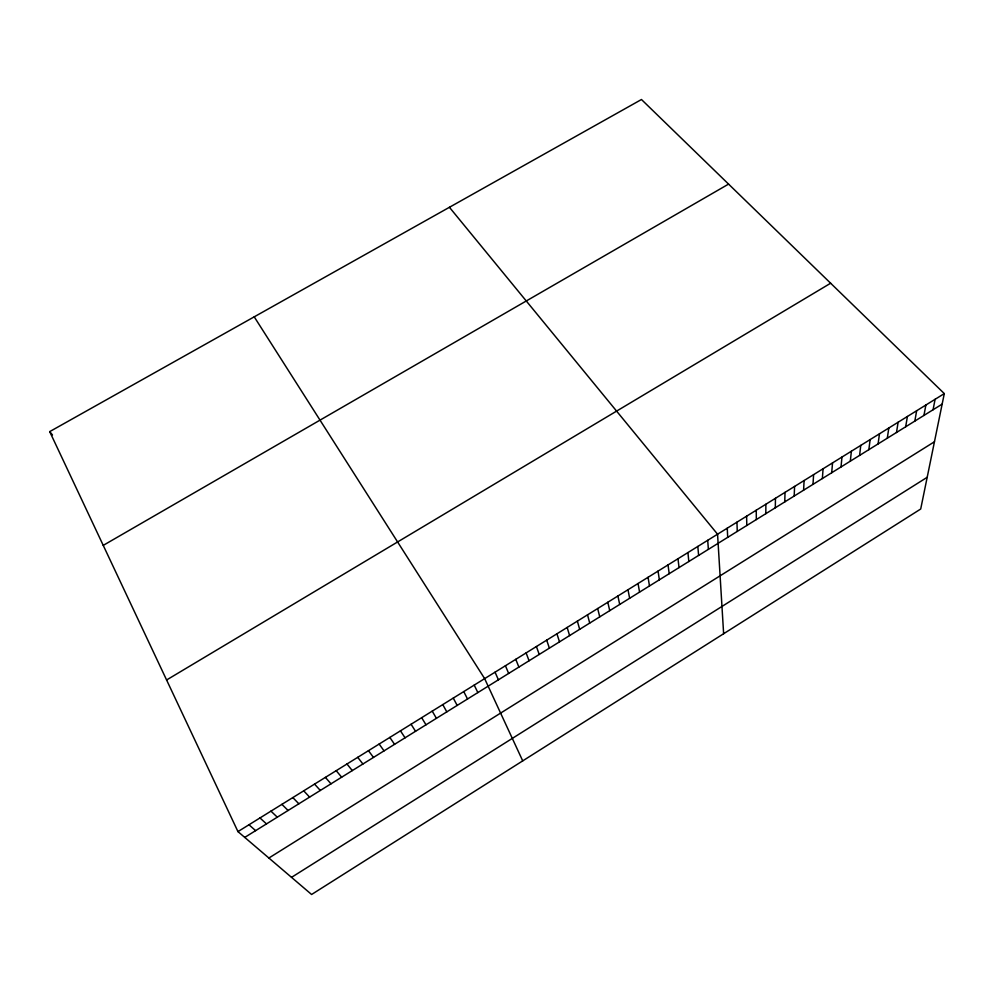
<?xml version="1.0" encoding="UTF-8"?>
<svg xmlns="http://www.w3.org/2000/svg" width="994" height="994" viewBox="0 0 994 994"><rect width="100%" height="100%" fill="white"/><g stroke="black" fill="none" stroke-linecap="round" stroke-linejoin="round"><path stroke-width="1.49" d="M765.827 513.662L765.865 504.244M775.308 507.785L775.457 498.292M784.763 501.908L785.024 492.365M794.194 496.043L794.579 486.439M803.599 490.204L804.096 480.537M812.993 484.364L813.601 474.647M822.361 478.549L823.082 468.77M831.705 472.746L832.537 462.906M841.023 466.956L841.968 457.054M850.317 461.179L851.386 451.214M859.599 455.414L860.767 445.387M868.855 449.661L870.135 439.584M878.087 443.92L879.491 433.782M887.307 438.192L888.81 428.004M896.501 432.489L898.116 422.239M905.671 426.786L907.398 416.486M914.828 421.096L916.654 410.733M923.948 415.43L925.886 405.005M933.055 409.776L935.106 399.29M944.3 393.599L920.705 509.015L311.594 894.488L237.951 831.605L49.7 431.62L641.465 99.512L944.3 393.599L237.951 831.605M291.528 877.354L927.191 477.294M268.889 858.021L934.459 441.758M244.748 837.408L942.15 404.123M166.594 679.983L830.649 283.215M103.239 545.371L728.577 184.101M248.985 824.771L255.62 830.649M259.981 817.95L266.479 823.902M270.952 811.141L277.301 817.18M281.898 804.357L288.086 810.47M292.82 797.586L298.859 803.786M303.704 790.839L309.606 797.113M314.564 784.104L320.317 790.454M325.398 777.383L331.002 783.819M49.7 431.62L52.496 434.95M336.208 770.685L341.663 777.196M449.425 207.286L717.556 534.2L723.632 633.737M346.981 764.001L352.298 770.586M357.728 757.329L362.897 764.001M368.451 750.681L373.483 757.428M379.149 744.046L384.032 750.868M389.822 737.436L394.568 744.332M400.458 730.839L405.067 737.809M254.228 316.837L484.65 678.629L522.72 760.882M411.081 724.253L415.542 731.298M421.667 717.68L425.991 724.8M432.228 711.132L436.416 718.327M442.765 704.597L446.803 711.866M453.276 698.086L457.178 705.429M463.751 691.588L467.528 698.993M474.213 685.102L477.853 692.582M495.049 672.18L498.416 679.809M505.424 665.744L508.655 673.447M515.774 659.32L518.88 667.098M526.112 652.921L529.069 660.761M536.412 646.535L539.233 654.437M546.688 640.161L549.384 648.138M556.938 633.799L559.498 641.851M567.164 627.462L569.599 635.588M577.365 621.138L579.664 629.326M587.529 614.826L589.715 623.089M597.68 608.539L599.73 616.864M607.806 602.252L609.732 610.651M617.908 595.99L619.697 604.451M627.984 589.753L629.649 598.276M638.036 583.515L639.577 592.101M648.063 577.303L649.48 585.951M658.053 571.09L659.357 579.825M668.03 564.915L669.198 573.7M677.983 558.74L679.039 567.586M687.91 552.577L688.842 561.498M697.825 546.439L698.62 555.422M707.703 540.314L708.374 549.359M727.26 528.187L727.695 537.356M736.952 522.173L737.262 531.417M746.606 516.184L746.805 525.478M756.248 510.208L756.335 519.564"/></g></svg>
